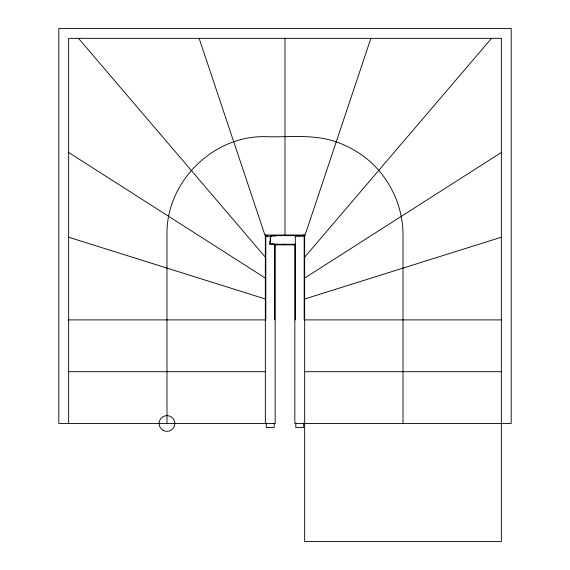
<?xml version="1.0" encoding="UTF-8"?>
<svg xmlns="http://www.w3.org/2000/svg" width="570" height="570" viewBox="0 0 570 570"><rect width="100%" height="100%" fill="white"/><g stroke="black" fill="none" stroke-linecap="round" stroke-linejoin="round"><path stroke-width="0.85" d="M304.665 236.258L370.87 38.332M304.665 257.17L491.525 38.332M304.665 278.082L501.351 152.468M304.665 298.993L501.351 237.227M298.929 235.745L304.665 235.018L304.665 541.5L501.351 541.5L501.351 38.332L68.649 38.332L68.649 423.489M271.32 235.638L298.68 235.638M295.545 244.273L269.183 244.231L270.251 239.934L270.251 236.258M304.665 423.489L511.183 423.489L511.183 28.5L58.817 28.5L58.817 423.489L265.335 423.489L265.335 235.018L304.665 235.018M275.859 236.001L270.608 236.001L270.608 243.867L274.106 243.867M271.726 236.258L265.827 236.258L265.827 319.905M275.168 244.851L294.833 244.851M68.649 319.905L265.335 319.905M304.665 319.905L501.351 319.905M68.649 371.697L265.335 371.697M304.665 371.697L501.351 371.697M265.827 423.489L275.168 423.489L275.168 244.103M304.173 423.489L294.833 423.489L294.833 244.103M68.649 237.227L265.335 298.993M265.335 235.018L267.693 236.201M283.425 244.067L285 244.851M68.649 152.468L265.335 278.082M78.475 38.332L265.335 257.17M199.13 38.332L265.335 236.258M403.011 423.489L403.011 235.018C403.061 205.977 389.538 177.384 367.059 159.001C357.034 150.9 345.52 144.744 333.215 140.911C311.227 134.121 287.921 137.47 265.335 136.679C212.774 135.46 165.777 182.457 166.989 235.018L166.989 423.489M304.173 319.905L304.173 236.258L295.324 236.258L295.324 319.905M303.682 423.054L303.682 427.422L295.816 427.422L295.816 423.054M285 38.332L285 235.018M274.676 244.103L274.676 319.905M274.184 423.054L274.184 427.422L266.318 427.422L266.318 423.054M163.056 430.3A7.866 7.866 0 0 0 174.855 423.489A7.866 7.866 0 0 0 163.056 416.677A7.866 7.866 0 0 0 163.056 430.3"/></g></svg>
